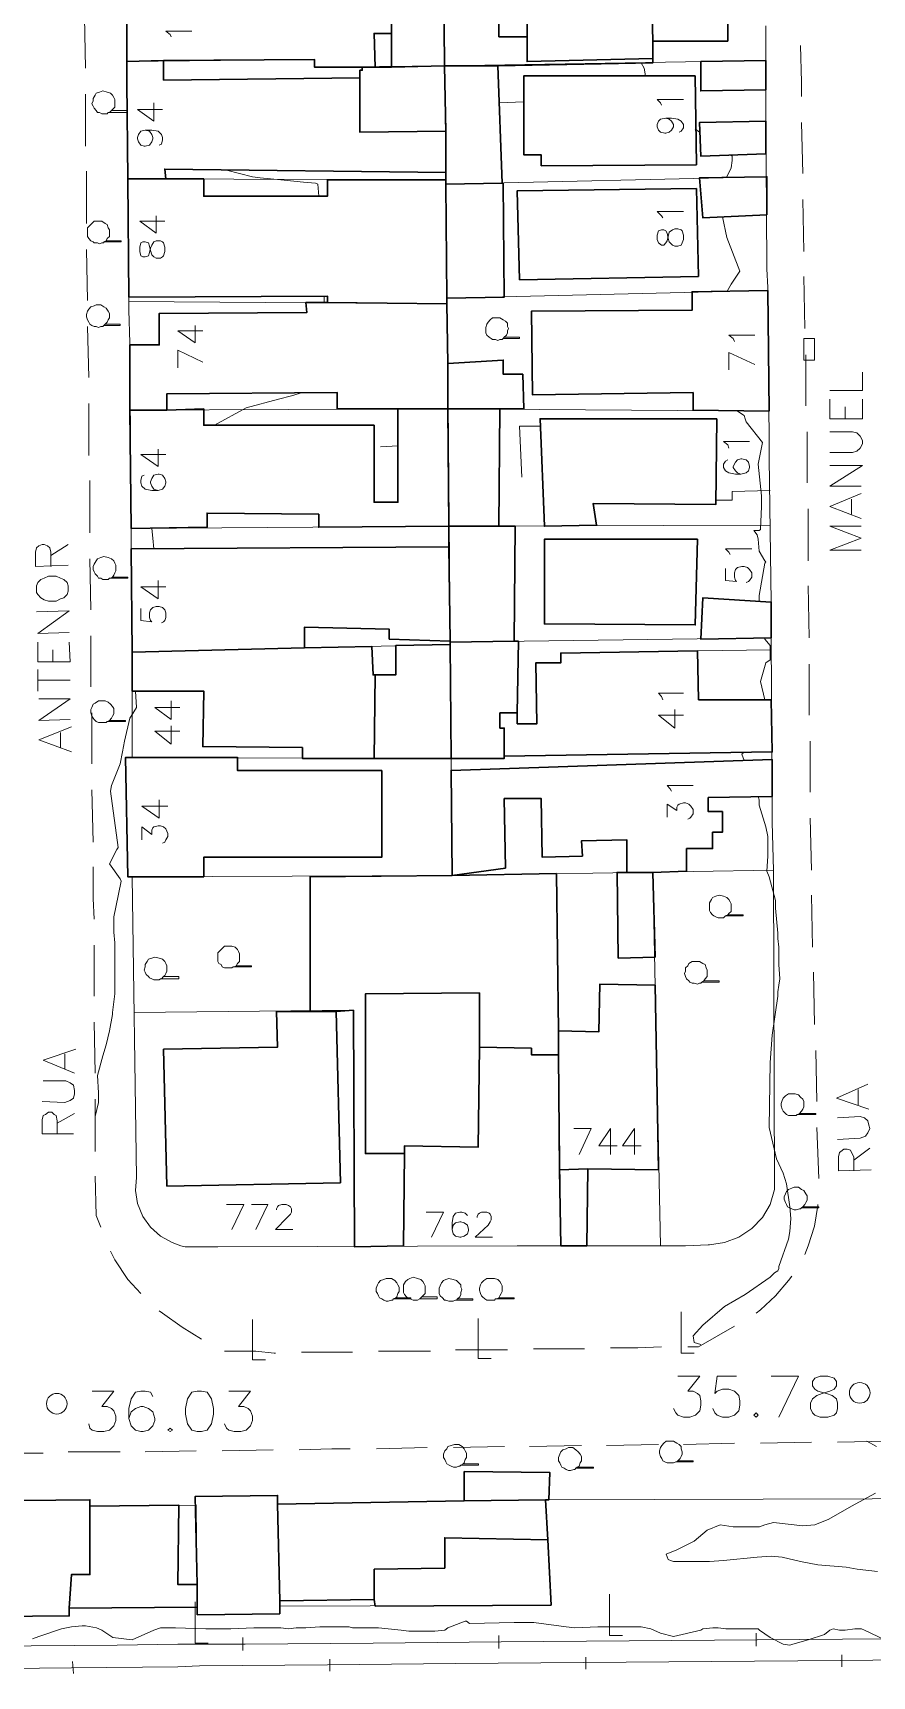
# Model space of a CAD drawing. Extents: x -2391 to 32076, y -11492 to 5852.
# Drawn here: x 4691.8 to 4757.3, y -1384.2 to -1256 of the extents above; entities that cross this region are included whole.
import ezdxf

# ---------------------------------------------------------------- set-up
doc = ezdxf.new("R2010")
doc.units = 0
doc.header["$LTSCALE"] = 7
for name, color, linetype in [('ALVE-CT', 3, 'CONTINUOUS'), ('PDF2_A101 - EDIFICACAO', 7, 'CONTINUOUS'), ('PDF2_A103 - PROJECAO_1', 7, 'CONTINUOUS'), ('PDF2_A124 - MURO', 7, 'CONTINUOUS'), ('PDF2_C301 - MEIO_FIO_2D', 7, 'CONTINUOUS'), ('PDF2_D402 - FERROVIA_2D', 7, 'CONTINUOUS'), ('PDF2_F602 - ARVORE_ISOLADA', 7, 'CONTINUOUS'), ('PDF2_I903 - POSTE', 7, 'CONTINUOUS'), ('PDF2_N1402 - CURVA_INTERMEDIARIA', 7, 'CONTINUOUS'), ('PDF2_N1403 - COTA_DE_APARELHO', 7, 'CONTINUOUS'), ('PDF_A101 - EDIFICACAO', 7, 'CONTINUOUS'), ('PDF_A103 - PROJECAO_1', 7, 'CONTINUOUS'), ('PDF_A123 - N DE PORTA', 7, 'CONTINUOUS'), ('PDF_A124 - MURO', 7, 'CONTINUOUS'), ('PDF_C301 - MEIO_FIO_2D', 7, 'CONTINUOUS'), ('PDF_C307 - TXT_NOME_LOGRADOURO', 7, 'CONTINUOUS'), ('PDF_C317 - BOCA_LOBO', 7, 'CONTINUOUS'), ('PDF_F602 - ARVORE_ISOLADA', 7, 'CONTINUOUS'), ('PDF_I903 - POSTE', 7, 'CONTINUOUS'), ('PDF_N1402 - CURVA_INTERMEDIARIA', 7, 'CONTINUOUS')]:
    doc.layers.add(name, color=color, linetype=linetype)

msp = doc.modelspace()

# ---------------------------------------------------------------- linework, layer by layer
at = {"layer": 'ALVE-CT'}
msp.add_circle((4550.796, -1271.53), 500, dxfattribs=at)
at = {"layer": 'PDF2_A101 - EDIFICACAO', "lineweight": 30}
for points in [[(4731.812, -1370.418), (4725.462, -1370.502), (4725.462, -1368.216), (4732.15, -1368.301), (4732.066, -1370.418)], [(4710.9, -1370.079), (4710.9, -1370.756), (4725.462, -1370.502), (4731.812, -1370.418), (4731.981, -1373.55), (4732.235, -1378.63), (4718.519, -1378.715), (4718.435, -1378.207), (4711.069, -1378.291), (4711.069, -1379.307), (4704.634, -1379.392), (4704.634, -1378.799), (4704.634, -1377.021), (4704.465, -1370.164)], [(4696.253, -1370.418), (4696.253, -1370.926), (4703.195, -1370.841), (4703.11, -1377.021), (4704.634, -1377.021), (4704.634, -1378.799), (4694.644, -1378.884), (4694.644, -1379.477), (4674.578, -1379.646), (4674.578, -1378.969), (4670.26, -1379.053), (4670.176, -1374.312), (4670.091, -1371.264), (4688.294, -1371.01), (4688.294, -1370.502)]]:
    msp.add_lwpolyline(points, close=True, dxfattribs=at)
at = {"layer": 'PDF2_A103 - PROJECAO_1', "lineweight": 30}
for points in [[(4710.9, -1370.756), (4711.069, -1378.291), (4711.069, -1379.307), (4704.634, -1379.392), (4704.634, -1378.799), (4704.634, -1377.021), (4704.465, -1370.164), (4710.9, -1370.079)], [(4696.253, -1370.926), (4696.253, -1376.259), (4694.813, -1376.259), (4694.644, -1378.884), (4694.644, -1379.477), (4674.578, -1379.646), (4674.578, -1378.969), (4674.663, -1371.688), (4688.294, -1371.603), (4688.294, -1371.01), (4688.294, -1370.502), (4696.253, -1370.418)], [(4731.981, -1373.55), (4732.235, -1378.63), (4718.519, -1378.715), (4718.435, -1378.207), (4718.435, -1375.836), (4723.938, -1375.751), (4723.938, -1373.381)]]:
    msp.add_lwpolyline(points, close=True, dxfattribs=at)
at = {"layer": 'PDF2_A124 - MURO', "lineweight": 9}
for points in [[(4892.167, -1369.232), (4867.276, -1369.402), (4757.296, -1370.333), (4731.812, -1370.418), (4710.9, -1370.756)], [(4696.253, -1370.926), (4704.55, -1370.841), (4704.634, -1378.799), (4694.644, -1378.884)], [(4731.812, -1370.418), (4731.981, -1373.55), (4732.235, -1378.63), (4711.069, -1378.715)]]:
    msp.add_lwpolyline(points, dxfattribs=at)
at = {"layer": 'PDF2_C301 - MEIO_FIO_2D', "lineweight": 9}
for points in [[(4718.604, -1366.438), (4722.583, -1366.354)], [(4724.615, -1366.354), (4728.595, -1366.269)], [(4730.542, -1366.269), (4734.606, -1366.184)], [(4736.553, -1366.184), (4740.617, -1366.1)], [(4742.564, -1366.1), (4746.544, -1366.015)], [(4748.575, -1366.015), (4752.555, -1365.93)], [(4754.587, -1365.93), (4758.566, -1365.846)], [(4688.548, -1366.777), (4692.189, -1366.777), (4692.612, -1366.777)], [(4694.559, -1366.692), (4698.623, -1366.692)], [(4700.57, -1366.692), (4704.55, -1366.608)], [(4706.582, -1366.608), (4710.561, -1366.523)], [(4712.593, -1366.523), (4715.133, -1366.438), (4716.572, -1366.438)]]:
    msp.add_lwpolyline(points, dxfattribs=at)
at = {"layer": 'PDF2_D402 - FERROVIA_2D', "lineweight": 9}
for points in [[(4758.312, -1381.255), (4748.321, -1381.339), (4738.331, -1381.424), (4728.341, -1381.509), (4718.35, -1381.593), (4708.36, -1381.678), (4703.11, -1381.678), (4698.369, -1381.763), (4688.294, -1381.847), (4678.304, -1381.932), (4668.313, -1382.101), (4658.323, -1382.186), (4647.994, -1382.271)], [(4708.19, -1382.186), (4708.19, -1381.17)], [(4728.171, -1382.017), (4728.171, -1381.001)], [(4748.237, -1381.847), (4748.237, -1380.831)], [(4647.994, -1383.964), (4654.851, -1383.879), (4664.842, -1383.795), (4674.832, -1383.71), (4684.823, -1383.625), (4694.813, -1383.541), (4703.11, -1383.456), (4704.804, -1383.371), (4714.794, -1383.287), (4724.785, -1383.202), (4734.775, -1383.117), (4744.766, -1383.033), (4754.841, -1382.948), (4764.831, -1382.863)], [(4694.898, -1383.033), (4694.983, -1383.964)], [(4714.964, -1382.863), (4714.964, -1383.795)], [(4734.944, -1382.694), (4734.944, -1383.625)], [(4754.925, -1382.525), (4754.925, -1383.456)]]:
    msp.add_lwpolyline(points, dxfattribs=at)
at = {"layer": 'PDF2_F602 - ARVORE_ISOLADA', "lineweight": 9}
for points in [[(4725.377, -1367.624), (4725.208, -1367.708), (4725.123, -1367.793), (4725.039, -1367.793), (4724.869, -1367.878), (4724.615, -1367.878), (4724.446, -1367.793), (4724.277, -1367.708), (4724.107, -1367.624), (4724.023, -1367.454), (4723.938, -1367.285), (4723.853, -1367.116), (4723.853, -1366.862), (4723.938, -1366.608), (4724.107, -1366.438), (4724.192, -1366.269), (4724.446, -1366.184), (4724.7, -1366.1), (4725.039, -1366.1), (4725.293, -1366.269), (4725.462, -1366.438), (4725.547, -1366.608), (4725.631, -1366.777), (4725.631, -1366.946), (4725.631, -1367.116), (4725.547, -1367.285), (4725.462, -1367.539), (4725.377, -1367.624), (4725.208, -1367.708), (4726.563, -1367.708), (4726.563, -1367.624)], [(4734.267, -1367.878), (4734.182, -1367.962), (4734.098, -1368.047), (4734.013, -1368.047), (4733.759, -1368.132), (4733.59, -1368.132), (4733.42, -1368.047), (4733.251, -1367.962), (4733.082, -1367.878), (4732.997, -1367.708), (4732.912, -1367.539), (4732.828, -1367.37), (4732.828, -1367.116), (4732.912, -1366.862), (4732.997, -1366.692), (4733.166, -1366.523), (4733.42, -1366.438), (4733.59, -1366.354), (4733.928, -1366.354), (4734.182, -1366.523), (4734.352, -1366.692), (4734.521, -1366.862), (4734.606, -1367.031), (4734.606, -1367.2), (4734.606, -1367.37), (4734.521, -1367.539), (4734.436, -1367.793), (4734.267, -1367.878), (4734.182, -1367.962), (4735.537, -1367.962), (4735.537, -1367.878)], [(4742.141, -1367.37), (4742.056, -1367.454), (4741.972, -1367.454), (4741.802, -1367.539), (4741.633, -1367.539), (4741.464, -1367.539), (4741.294, -1367.539), (4741.125, -1367.454), (4740.956, -1367.37), (4740.871, -1367.2), (4740.786, -1367.031), (4740.702, -1366.777), (4740.702, -1366.608), (4740.786, -1366.354), (4740.871, -1366.184), (4741.04, -1366.015), (4741.21, -1365.846), (4741.464, -1365.846), (4741.802, -1365.846), (4742.056, -1366.015), (4742.226, -1366.1), (4742.395, -1366.269), (4742.395, -1366.438), (4742.48, -1366.692), (4742.48, -1366.862), (4742.395, -1367.031), (4742.31, -1367.2), (4742.141, -1367.37), (4742.056, -1367.454), (4743.326, -1367.454), (4743.326, -1367.37)]]:
    msp.add_lwpolyline(points, close=True, dxfattribs=at)
at = {"layer": 'PDF2_I903 - POSTE', "lineweight": 9}
for points in [[(4737.823, -1381.001), (4736.807, -1381.001), (4736.807, -1377.783)], [(4705.481, -1381.593), (4704.465, -1381.593), (4704.465, -1378.376)]]:
    msp.add_lwpolyline(points, dxfattribs=at)
at = {"layer": 'PDF2_N1402 - CURVA_INTERMEDIARIA', "lineweight": 9}
for points in [[(4756.873, -1365.846), (4757.635, -1366.269)], [(4757.55, -1369.91), (4755.687, -1370.926), (4753.909, -1371.942), (4752.809, -1372.365), (4751.877, -1372.45), (4749.591, -1372.196), (4748.914, -1372.365), (4748.491, -1372.534), (4746.459, -1372.534), (4745.443, -1372.365), (4744.427, -1372.788), (4743.411, -1373.635), (4742.056, -1374.312), (4741.21, -1374.651), (4741.379, -1375.074), (4741.548, -1375.159), (4741.802, -1375.244), (4742.141, -1375.244), (4744.088, -1375.244), (4744.596, -1375.244), (4745.697, -1375.159), (4748.321, -1374.905), (4749.422, -1374.82), (4750.269, -1374.905), (4751.708, -1375.244), (4753.063, -1375.498), (4755.264, -1375.667), (4756.111, -1375.836), (4757.719, -1376.005)], [(4691.765, -1381.255), (4692.273, -1381.085), (4694.051, -1380.493), (4694.813, -1380.323), (4695.66, -1380.239), (4695.914, -1380.239), (4696.761, -1380.408), (4697.184, -1380.577), (4698.031, -1381.17), (4699.554, -1381.339), (4701.248, -1380.577), (4701.756, -1380.408), (4702.602, -1380.408), (4702.941, -1380.408), (4705.312, -1380.493), (4707.259, -1380.493), (4709.037, -1380.408), (4710.476, -1380.408), (4710.561, -1380.408), (4710.9, -1380.408), (4711.154, -1380.408), (4711.746, -1380.493), (4712.339, -1380.408), (4713.101, -1380.408), (4714.202, -1380.323), (4714.71, -1380.323), (4715.641, -1380.323), (4716.487, -1380.323), (4716.741, -1380.408), (4718.096, -1380.408), (4718.773, -1380.408), (4720.551, -1380.577), (4721.144, -1380.662), (4723.176, -1380.662), (4723.938, -1380.577), (4724.192, -1380.408), (4725.547, -1379.9), (4725.631, -1379.9), (4725.885, -1380.069), (4729.357, -1379.985), (4729.78, -1379.985), (4730.881, -1379.985), (4733.42, -1380.323), (4734.098, -1380.408), (4735.876, -1380.323), (4736.214, -1380.323), (4736.722, -1380.323), (4737.23, -1380.323), (4737.4, -1380.323), (4738.162, -1380.323), (4739.262, -1380.323), (4740.024, -1380.493), (4740.786, -1380.831), (4741.802, -1381.085), (4743.919, -1380.577), (4744.088, -1380.493), (4744.85, -1380.408), (4745.274, -1380.408), (4745.866, -1380.493), (4746.544, -1380.493), (4748.406, -1380.493), (4748.491, -1380.577), (4749.337, -1381.17), (4750.353, -1381.678), (4750.861, -1381.763), (4751.115, -1381.678), (4752.301, -1381.339), (4753.571, -1380.916), (4753.994, -1380.577), (4754.248, -1380.493), (4754.756, -1380.577), (4755.179, -1380.577), (4755.941, -1380.493), (4756.449, -1380.493), (4756.703, -1380.577), (4758.82, -1381.593)]]:
    msp.add_lwpolyline(points, dxfattribs=at)
at = {"layer": 'PDF2_N1403 - COTA_DE_APARELHO', "lineweight": 9}
for points in [[(4742.141, -1360.766), (4743.834, -1360.766), (4742.903, -1361.951), (4743.326, -1361.951), (4743.665, -1362.12), (4743.834, -1362.29), (4743.919, -1362.713), (4743.919, -1363.052), (4743.834, -1363.475), (4743.496, -1363.814), (4743.072, -1363.983), (4742.564, -1363.983), (4742.141, -1363.814), (4741.972, -1363.644), (4741.802, -1363.306)], [(4746.713, -1360.766), (4745.189, -1360.766), (4745.02, -1362.12), (4745.189, -1361.951), (4745.612, -1361.782), (4746.12, -1361.782), (4746.544, -1361.951), (4746.882, -1362.29), (4746.967, -1362.713), (4746.967, -1363.052), (4746.882, -1363.475), (4746.544, -1363.814), (4746.12, -1363.983), (4745.612, -1363.983), (4745.189, -1363.814), (4745.02, -1363.644), (4744.85, -1363.306)], [(4750.015, -1363.983), (4751.539, -1360.766), (4749.422, -1360.766)], [(4696.422, -1361.951), (4698.115, -1361.951), (4697.184, -1363.136), (4697.607, -1363.136), (4697.946, -1363.306), (4698.115, -1363.475), (4698.285, -1363.898), (4698.285, -1364.237), (4698.115, -1364.66), (4697.777, -1364.999), (4697.353, -1365.084), (4696.845, -1365.084), (4696.422, -1364.999), (4696.253, -1364.83), (4696.168, -1364.491)], [(4701.163, -1362.374), (4700.994, -1362.036), (4700.57, -1361.951), (4700.232, -1361.951), (4699.808, -1362.036), (4699.47, -1362.544), (4699.3, -1363.306), (4699.3, -1364.068), (4699.47, -1364.66), (4699.808, -1364.999), (4700.232, -1365.084), (4700.401, -1365.084), (4700.824, -1364.999), (4701.163, -1364.66), (4701.332, -1364.237), (4701.332, -1364.068), (4701.163, -1363.56), (4700.824, -1363.306), (4700.401, -1363.136), (4700.232, -1363.136), (4699.808, -1363.306), (4699.47, -1363.56), (4699.3, -1364.068)], [(4707.09, -1361.951), (4708.783, -1361.951), (4707.852, -1363.136), (4708.275, -1363.136), (4708.614, -1363.306), (4708.783, -1363.475), (4708.952, -1363.898), (4708.952, -1364.237), (4708.783, -1364.66), (4708.444, -1364.999), (4708.021, -1365.084), (4707.513, -1365.084), (4707.09, -1364.999), (4706.92, -1364.83), (4706.751, -1364.491)]]:
    msp.add_lwpolyline(points, dxfattribs=at)
for points in [[(4753.232, -1360.766), (4752.809, -1360.935), (4752.639, -1361.189), (4752.639, -1361.528), (4752.809, -1361.782), (4753.063, -1361.951), (4753.74, -1362.12), (4754.163, -1362.29), (4754.502, -1362.544), (4754.587, -1362.882), (4754.587, -1363.306), (4754.502, -1363.644), (4754.333, -1363.814), (4753.825, -1363.983), (4753.232, -1363.983), (4752.809, -1363.814), (4752.639, -1363.644), (4752.47, -1363.306), (4752.47, -1362.882), (4752.639, -1362.544), (4752.978, -1362.29), (4753.401, -1362.12), (4753.994, -1361.951), (4754.333, -1361.782), (4754.502, -1361.528), (4754.502, -1361.189), (4754.333, -1360.935), (4753.825, -1360.766)], [(4704.634, -1361.951), (4704.211, -1362.036), (4703.872, -1362.544), (4703.703, -1363.306), (4703.703, -1363.729), (4703.872, -1364.491), (4704.211, -1364.999), (4704.634, -1365.084), (4704.973, -1365.084), (4705.396, -1364.999), (4705.735, -1364.491), (4705.904, -1363.729), (4705.904, -1363.306), (4705.735, -1362.544), (4705.396, -1362.036), (4704.973, -1361.951)], [(4748.237, -1363.644), (4748.068, -1363.814), (4748.237, -1363.983), (4748.406, -1363.814)], [(4702.518, -1364.83), (4702.348, -1364.999), (4702.518, -1365.084), (4702.687, -1364.999)]]:
    msp.add_lwpolyline(points, close=True, dxfattribs=at)
for centre in [(4756.322, -1362.078), (4693.67, -1362.925)]:
    msp.add_circle(centre, 0.804, dxfattribs=at)
at = {"layer": 'PDF_A101 - EDIFICACAO', "lineweight": 30}
for points in [[(4723.848, -1249.518), (4723.933, -1258.577), (4719.784, -1258.661), (4719.784, -1256.037), (4718.43, -1256.037), (4718.515, -1258.661), (4717.499, -1258.661), (4713.773, -1258.661), (4713.773, -1258.069), (4702.005, -1258.153), (4699.127, -1258.238), (4699.127, -1254.513), (4700.82, -1254.428), (4700.735, -1249.772), (4704.122, -1249.772), (4704.291, -1251.042), (4718.515, -1250.957), (4718.515, -1249.602)], [(4746.03, -1249.433), (4746.03, -1256.629), (4740.188, -1256.629), (4740.188, -1257.984), (4740.188, -1258.323), (4728.082, -1258.577), (4723.933, -1258.577), (4723.848, -1249.518), (4728.166, -1249.518), (4728.166, -1256.291), (4730.367, -1256.291), (4730.367, -1250.449), (4740.019, -1250.28), (4740.019, -1249.518)], [(4702.005, -1258.153), (4702.005, -1259.677), (4717.329, -1259.508), (4717.329, -1258.915), (4717.499, -1258.915), (4717.499, -1258.661), (4718.515, -1258.661), (4719.784, -1258.661), (4723.933, -1258.577), (4724.018, -1263.656), (4724.018, -1266.874), (4702.09, -1266.62), (4702.174, -1267.382), (4699.296, -1267.382), (4699.211, -1267.382), (4699.127, -1259.847), (4699.127, -1258.238)], [(4728.42, -1267.72), (4724.018, -1267.805), (4724.018, -1267.466), (4724.018, -1266.874), (4724.018, -1263.656), (4723.933, -1258.577), (4728.082, -1258.577)], [(4748.993, -1260.439), (4743.914, -1260.524), (4743.914, -1258.238), (4748.993, -1258.153)], [(4743.49, -1259.339), (4743.575, -1266.281), (4731.468, -1266.366), (4731.468, -1265.519), (4730.113, -1265.519), (4730.113, -1259.339)], [(4748.993, -1265.434), (4743.914, -1265.604), (4743.829, -1262.979), (4748.993, -1262.894)], [(4702.174, -1267.382), (4705.138, -1267.382), (4705.138, -1268.736), (4714.789, -1268.736), (4714.789, -1267.466), (4724.018, -1267.466), (4724.018, -1267.805), (4724.102, -1276.695), (4724.102, -1277.118), (4714.789, -1277.033), (4714.789, -1276.525), (4699.296, -1276.61), (4699.211, -1267.466), (4699.211, -1267.382), (4699.296, -1267.382)], [(4749.078, -1270.176), (4744.083, -1270.43), (4743.829, -1267.297), (4749.078, -1267.212)], [(4724.102, -1276.695), (4724.018, -1267.805), (4728.42, -1267.72), (4728.505, -1267.72), (4728.59, -1276.61)], [(4743.744, -1275.001), (4729.775, -1275.255), (4729.605, -1268.313), (4743.575, -1268.144)], [(4749.163, -1276.102), (4749.247, -1285.5), (4743.321, -1285.415), (4743.321, -1284.06), (4730.791, -1284.23), (4730.706, -1277.711), (4743.236, -1277.626), (4743.236, -1276.187)], [(4714.789, -1277.033), (4724.102, -1277.118), (4724.187, -1281.774), (4724.187, -1285.33), (4720.292, -1285.33), (4715.551, -1285.33), (4715.551, -1284.06), (4702.259, -1284.145), (4702.259, -1285.415), (4699.381, -1285.415), (4699.381, -1280.335), (4701.666, -1280.335), (4701.666, -1277.88), (4713.181, -1277.795), (4713.096, -1277.033)], [(4728.251, -1285.33), (4724.187, -1285.33), (4724.187, -1281.774), (4728.505, -1281.52), (4728.505, -1282.621), (4730.029, -1282.621), (4730.113, -1285.33)], [(4724.272, -1294.474), (4714.112, -1294.559), (4714.112, -1293.543), (4705.392, -1293.458), (4705.392, -1294.559), (4699.465, -1294.643), (4699.381, -1285.415), (4702.259, -1285.415), (4705.138, -1285.33), (4705.138, -1286.6), (4718.43, -1286.6), (4718.43, -1292.611), (4720.292, -1292.611), (4720.292, -1285.33), (4724.187, -1285.33)], [(4728.251, -1285.33), (4728.166, -1294.474), (4724.272, -1294.474), (4724.187, -1285.33)], [(4745.184, -1286.092), (4745.099, -1292.781), (4735.532, -1292.696), (4735.786, -1294.389), (4731.722, -1294.474), (4731.383, -1286.092)], [(4729.351, -1303.448), (4724.356, -1303.533), (4724.356, -1303.448), (4724.272, -1296.083), (4724.272, -1294.474), (4728.166, -1294.474), (4729.436, -1294.474)], [(4743.66, -1295.49), (4743.49, -1302.178), (4731.722, -1302.094), (4731.722, -1295.49)], [(4724.356, -1303.448), (4719.615, -1303.279), (4719.615, -1302.517), (4713.011, -1302.348), (4713.011, -1303.956), (4699.55, -1304.295), (4699.465, -1296.252), (4724.272, -1296.083)], [(4749.417, -1303.194), (4743.914, -1303.279), (4744.083, -1300.062), (4749.417, -1300.4), (4749.417, -1302.856)], [(4729.605, -1309.036), (4729.605, -1309.883), (4731.129, -1309.883), (4731.045, -1305.142), (4732.992, -1305.142), (4732.992, -1304.38), (4743.66, -1304.21), (4743.744, -1308.02), (4749.417, -1308.02), (4749.501, -1312.084), (4728.59, -1312.423), (4728.59, -1312.592), (4724.441, -1312.592), (4724.356, -1303.702), (4724.356, -1303.533), (4729.351, -1303.448), (4729.69, -1303.448)], [(4724.356, -1303.702), (4724.441, -1312.592), (4718.43, -1312.592), (4712.842, -1312.592), (4712.842, -1311.745), (4705.053, -1311.661), (4705.138, -1307.343), (4699.55, -1307.343), (4699.55, -1304.295), (4713.011, -1303.956), (4718.261, -1303.872), (4718.345, -1306.073), (4718.515, -1306.073), (4720.123, -1306.073), (4720.123, -1303.787)], [(4719.022, -1313.523), (4719.022, -1320.296), (4705.138, -1320.296), (4705.138, -1321.82), (4699.211, -1321.82), (4699.042, -1312.507), (4707.762, -1312.507), (4707.762, -1313.523)], [(4740.188, -1321.482), (4738.157, -1321.482), (4738.157, -1318.942), (4734.601, -1319.027), (4734.685, -1320.212), (4731.553, -1320.296), (4731.468, -1315.725), (4728.59, -1315.725), (4728.674, -1321.143), (4724.526, -1321.736), (4724.441, -1313.523), (4749.501, -1312.677), (4749.501, -1315.555), (4744.506, -1315.64), (4744.506, -1316.741), (4745.607, -1316.741), (4745.607, -1318.349), (4744.845, -1318.349), (4744.845, -1319.619), (4742.813, -1319.619), (4742.813, -1321.397)], [(4738.157, -1321.482), (4740.188, -1321.482), (4740.358, -1328.086), (4737.479, -1328.17), (4737.395, -1321.482)], [(4732.653, -1321.566), (4732.823, -1333.843), (4732.823, -1335.705), (4730.706, -1335.705), (4730.706, -1335.197), (4726.642, -1335.113), (4726.558, -1342.902), (4720.8, -1342.817), (4720.8, -1343.41), (4720.716, -1350.606), (4716.906, -1350.691), (4716.821, -1332.234), (4715.467, -1332.319), (4713.435, -1332.319), (4713.435, -1321.82), (4724.526, -1321.736)], [(4740.358, -1330.287), (4740.612, -1344.68), (4735.109, -1344.595), (4735.024, -1350.606), (4732.992, -1350.606), (4732.907, -1344.68), (4732.823, -1335.705), (4732.823, -1333.843), (4735.955, -1333.927), (4736.04, -1330.202)], [(4713.435, -1332.319), (4715.467, -1332.319), (4715.805, -1345.696), (4702.259, -1345.95), (4702.005, -1335.282), (4710.895, -1335.113), (4710.81, -1332.319)]]:
    msp.add_lwpolyline(points, close=True, dxfattribs=at)
at = {"layer": 'PDF_A103 - PROJECAO_1', "lineweight": 30}
for points in [[(4723.933, -1258.577), (4719.784, -1258.661), (4719.784, -1256.037), (4719.784, -1252.65), (4718.515, -1252.735), (4718.515, -1250.957), (4718.515, -1249.602), (4723.848, -1249.518)], [(4740.188, -1256.629), (4740.188, -1257.984), (4730.367, -1258.238), (4730.367, -1256.291), (4730.367, -1250.449), (4740.019, -1250.28)], [(4724.018, -1263.656), (4717.329, -1263.741), (4717.329, -1259.508), (4717.329, -1258.915), (4717.499, -1258.915), (4717.499, -1258.661), (4718.515, -1258.661), (4719.784, -1258.661), (4723.933, -1258.577)], [(4729.605, -1309.036), (4728.251, -1309.036), (4728.251, -1310.221), (4728.59, -1310.221), (4728.59, -1312.423), (4728.59, -1312.592), (4724.441, -1312.592), (4724.356, -1303.702), (4724.356, -1303.533), (4729.351, -1303.448), (4729.69, -1303.448)], [(4724.441, -1312.592), (4718.43, -1312.592), (4718.515, -1306.073), (4720.123, -1306.073), (4720.123, -1303.787), (4724.356, -1303.702)], [(4735.109, -1344.595), (4732.907, -1344.68), (4732.823, -1335.705), (4732.823, -1333.843), (4735.955, -1333.927), (4736.04, -1330.202), (4740.358, -1330.287), (4740.612, -1344.68)], [(4726.642, -1335.113), (4726.558, -1342.902), (4720.8, -1342.817), (4720.8, -1343.41), (4717.753, -1343.41), (4717.753, -1330.964), (4726.642, -1330.879)]]:
    msp.add_lwpolyline(points, close=True, dxfattribs=at)
at = {"layer": 'PDF_A123 - N DE PORTA', "lineweight": 9}
for points in [[(4702.598, -1256.291), (4702.513, -1256.121), (4702.174, -1255.867), (4704.206, -1255.867)], [(4740.866, -1261.624), (4740.781, -1261.455), (4740.527, -1261.201), (4742.559, -1261.201)], [(4701.92, -1261.963), (4699.973, -1261.963), (4701.243, -1262.894), (4701.243, -1261.455)], [(4700.566, -1263.572), (4700.904, -1263.656), (4701.074, -1263.91), (4701.158, -1264.164), (4701.158, -1264.249), (4701.074, -1264.503), (4700.904, -1264.757), (4700.566, -1264.842), (4700.481, -1264.842), (4700.227, -1264.757), (4700.058, -1264.503), (4699.973, -1264.249), (4699.973, -1264.164), (4700.058, -1263.91), (4700.227, -1263.656), (4700.566, -1263.572), (4701.074, -1263.572), (4701.582, -1263.656), (4701.836, -1263.91), (4701.92, -1264.164), (4701.92, -1264.334), (4701.836, -1264.672), (4701.666, -1264.757)], [(4741.204, -1262.64), (4741.458, -1262.725), (4741.628, -1262.894), (4741.797, -1263.148), (4741.797, -1263.318), (4741.628, -1263.572), (4741.458, -1263.741), (4741.204, -1263.826), (4741.12, -1263.826), (4740.781, -1263.741), (4740.612, -1263.572), (4740.527, -1263.318), (4740.527, -1263.148), (4740.612, -1262.894), (4740.781, -1262.725), (4741.204, -1262.64), (4741.628, -1262.64), (4742.136, -1262.725), (4742.39, -1262.894), (4742.559, -1263.148), (4742.559, -1263.402), (4742.39, -1263.656), (4742.22, -1263.741)], [(4702.09, -1270.684), (4700.142, -1270.684), (4701.412, -1271.615), (4701.412, -1270.26)], [(4740.95, -1270.43), (4740.866, -1270.26), (4740.527, -1269.922), (4742.559, -1269.922)], [(4705.053, -1279.235), (4703.106, -1279.235), (4704.46, -1280.166), (4704.46, -1278.811)], [(4746.538, -1280.081), (4746.454, -1279.827), (4746.115, -1279.573), (4748.147, -1279.573)], [(4705.053, -1281.69), (4703.106, -1280.758), (4703.106, -1282.113)], [(4748.147, -1281.859), (4746.115, -1280.928), (4746.115, -1282.282)], [(4746.115, -1288.378), (4746.03, -1288.124), (4745.692, -1287.87), (4747.724, -1287.87)], [(4702.174, -1288.886), (4700.227, -1288.886), (4701.582, -1289.818), (4701.582, -1288.463)], [(4746.03, -1289.31), (4745.861, -1289.394), (4745.692, -1289.648), (4745.692, -1289.902), (4745.861, -1290.156), (4746.115, -1290.325), (4746.623, -1290.41), (4747.046, -1290.41), (4747.47, -1290.325), (4747.639, -1290.156), (4747.724, -1289.902), (4747.724, -1289.818), (4747.639, -1289.479), (4747.47, -1289.31), (4747.131, -1289.225), (4747.046, -1289.225), (4746.792, -1289.31), (4746.623, -1289.479), (4746.454, -1289.818), (4746.454, -1289.902), (4746.623, -1290.156), (4746.792, -1290.325), (4747.046, -1290.41)], [(4700.481, -1290.495), (4700.312, -1290.579), (4700.227, -1290.918), (4700.227, -1291.087), (4700.312, -1291.341), (4700.566, -1291.595), (4701.074, -1291.68), (4701.582, -1291.68), (4701.92, -1291.595), (4702.09, -1291.341), (4702.174, -1291.087), (4702.174, -1291.003), (4702.09, -1290.749), (4701.92, -1290.495), (4701.666, -1290.41), (4701.582, -1290.41), (4701.243, -1290.495), (4701.074, -1290.749), (4700.989, -1291.003), (4700.989, -1291.087), (4701.074, -1291.341), (4701.243, -1291.595), (4701.582, -1291.68)], [(4746.2, -1296.675), (4746.115, -1296.506), (4745.861, -1296.252), (4747.893, -1296.252)], [(4745.861, -1297.776), (4745.861, -1298.707), (4746.708, -1298.792), (4746.623, -1298.707), (4746.538, -1298.453), (4746.538, -1298.115), (4746.623, -1297.861), (4746.792, -1297.691), (4747.131, -1297.607), (4747.3, -1297.607), (4747.554, -1297.691), (4747.724, -1297.861), (4747.893, -1298.115), (4747.893, -1298.453), (4747.724, -1298.707), (4747.639, -1298.792), (4747.47, -1298.877)], [(4702.174, -1299.215), (4700.227, -1299.215), (4701.582, -1300.146), (4701.582, -1298.707)], [(4700.227, -1300.908), (4700.227, -1301.84), (4701.074, -1301.924), (4700.989, -1301.84), (4700.904, -1301.586), (4700.904, -1301.247), (4700.989, -1300.993), (4701.158, -1300.824), (4701.412, -1300.739), (4701.666, -1300.739), (4701.92, -1300.824), (4702.09, -1300.993), (4702.174, -1301.247), (4702.174, -1301.586), (4702.09, -1301.84), (4702.005, -1301.924), (4701.836, -1302.009)], [(4703.275, -1308.613), (4701.328, -1308.613), (4702.598, -1309.544), (4702.598, -1308.105)], [(4740.95, -1308.02), (4740.866, -1307.766), (4740.612, -1307.512), (4742.559, -1307.512)], [(4742.559, -1309.206), (4740.612, -1309.206), (4741.882, -1310.221), (4741.882, -1308.782)], [(4703.275, -1310.475), (4701.328, -1310.475), (4702.598, -1311.491), (4702.598, -1310.052)], [(4741.628, -1315.132), (4741.543, -1314.963), (4741.289, -1314.709), (4743.321, -1314.709)], [(4702.344, -1316.317), (4700.312, -1316.317), (4701.666, -1317.249), (4701.666, -1315.809)], [(4741.289, -1317.164), (4741.289, -1316.148), (4742.051, -1316.656), (4742.051, -1316.402), (4742.136, -1316.233), (4742.22, -1316.148), (4742.559, -1316.063), (4742.728, -1316.063), (4742.982, -1316.148), (4743.152, -1316.317), (4743.321, -1316.571), (4743.321, -1316.91), (4743.152, -1317.164), (4743.067, -1317.249), (4742.898, -1317.333)], [(4700.312, -1318.942), (4700.312, -1317.926), (4701.074, -1318.519), (4701.074, -1318.18), (4701.158, -1318.011), (4701.243, -1317.926), (4701.582, -1317.841), (4701.751, -1317.841), (4702.005, -1317.926), (4702.174, -1318.095), (4702.344, -1318.434), (4702.344, -1318.688), (4702.174, -1318.942), (4702.09, -1319.111), (4701.92, -1319.196)], [(4734.431, -1343.494), (4735.363, -1341.462), (4734.008, -1341.462)], [(4736.887, -1343.494), (4736.887, -1341.462), (4735.955, -1342.817), (4737.395, -1342.817)], [(4738.749, -1343.494), (4738.749, -1341.462), (4737.818, -1342.817), (4739.257, -1342.817)], [(4707.339, -1349.336), (4708.27, -1347.389), (4706.916, -1347.389)], [(4709.202, -1349.336), (4710.133, -1347.389), (4708.863, -1347.389)], [(4710.81, -1347.812), (4710.81, -1347.728), (4710.895, -1347.558), (4710.979, -1347.474), (4711.233, -1347.389), (4711.572, -1347.389), (4711.741, -1347.474), (4711.911, -1347.558), (4711.995, -1347.728), (4711.995, -1347.982), (4711.911, -1348.151), (4711.657, -1348.405), (4710.725, -1349.336), (4712.08, -1349.336)], [(4722.917, -1349.929), (4723.848, -1347.982), (4722.494, -1347.982)], [(4725.711, -1348.236), (4725.542, -1348.066), (4725.288, -1347.982), (4725.118, -1347.982), (4724.78, -1348.066), (4724.61, -1348.32), (4724.526, -1348.828), (4724.526, -1349.336), (4724.61, -1349.675), (4724.78, -1349.844), (4725.118, -1349.929), (4725.203, -1349.929), (4725.457, -1349.844), (4725.711, -1349.675), (4725.796, -1349.421), (4725.796, -1349.336), (4725.711, -1348.997), (4725.457, -1348.828), (4725.203, -1348.743), (4725.118, -1348.743), (4724.78, -1348.828), (4724.61, -1348.997), (4724.526, -1349.336)], [(4726.473, -1348.405), (4726.473, -1348.32), (4726.558, -1348.151), (4726.642, -1348.066), (4726.812, -1347.982), (4727.235, -1347.982), (4727.404, -1348.066), (4727.489, -1348.151), (4727.574, -1348.32), (4727.574, -1348.574), (4727.489, -1348.743), (4727.32, -1348.997), (4726.304, -1349.929), (4727.658, -1349.929)]]:
    msp.add_lwpolyline(points, dxfattribs=at)
for points in [[(4740.527, -1272.123), (4740.612, -1272.377), (4740.866, -1272.546), (4741.035, -1272.546), (4741.204, -1272.377), (4741.289, -1272.207), (4741.374, -1271.869), (4741.458, -1271.53), (4741.712, -1271.361), (4741.882, -1271.276), (4742.136, -1271.276), (4742.39, -1271.361), (4742.474, -1271.445), (4742.559, -1271.784), (4742.559, -1272.123), (4742.474, -1272.377), (4742.39, -1272.546), (4742.136, -1272.631), (4741.882, -1272.631), (4741.712, -1272.546), (4741.458, -1272.292), (4741.374, -1272.038), (4741.289, -1271.615), (4741.204, -1271.445), (4741.035, -1271.361), (4740.866, -1271.361), (4740.612, -1271.445), (4740.527, -1271.784)], [(4700.142, -1273.054), (4700.227, -1273.393), (4700.396, -1273.477), (4700.566, -1273.477), (4700.82, -1273.393), (4700.904, -1273.139), (4700.989, -1272.8), (4701.074, -1272.546), (4701.243, -1272.292), (4701.412, -1272.207), (4701.751, -1272.207), (4701.92, -1272.292), (4702.005, -1272.377), (4702.09, -1272.715), (4702.09, -1273.054), (4702.005, -1273.393), (4701.92, -1273.477), (4701.751, -1273.562), (4701.412, -1273.562), (4701.243, -1273.477), (4701.074, -1273.308), (4700.989, -1272.969), (4700.904, -1272.631), (4700.82, -1272.377), (4700.566, -1272.292), (4700.396, -1272.292), (4700.227, -1272.377), (4700.142, -1272.715)]]:
    msp.add_lwpolyline(points, close=True, dxfattribs=at)
at = {"layer": 'PDF_A124 - MURO', "lineweight": 9}
for points in [[(4723.51, -1204.222), (4723.764, -1231.146), (4723.848, -1249.433), (4724.187, -1281.774), (4724.356, -1303.448), (4724.526, -1321.736)], [(4724.441, -1312.592), (4699.55, -1312.507), (4699.55, -1311.322), (4699.55, -1308.782), (4699.55, -1304.295), (4699.465, -1296.167), (4699.465, -1295.321), (4699.381, -1280.166), (4699.296, -1277.626), (4699.296, -1276.949), (4699.211, -1269.244), (4699.211, -1267.89), (4699.127, -1259.847), (4699.127, -1258.492), (4699.127, -1254.428)], [(4748.993, -1255.444), (4748.993, -1256.46), (4748.993, -1260.778), (4748.993, -1261.963), (4749.078, -1274.155), (4749.078, -1274.409), (4749.163, -1275.848), (4749.247, -1287.87), (4749.247, -1289.225), (4749.417, -1300.4), (4749.417, -1302.856), (4749.417, -1303.194), (4724.356, -1303.533)], [(4699.127, -1258.238), (4713.773, -1258.069), (4713.773, -1258.661), (4723.933, -1258.577), (4748.993, -1258.153)], [(4728.166, -1261.455), (4730.113, -1261.37)], [(4699.211, -1267.382), (4724.018, -1267.466)], [(4749.078, -1267.212), (4724.018, -1267.805)], [(4749.163, -1276.102), (4724.102, -1276.695)], [(4724.102, -1277.118), (4699.296, -1276.949)], [(4749.247, -1285.5), (4724.187, -1285.33), (4699.381, -1285.415)], [(4729.944, -1290.664), (4729.775, -1286.685), (4731.383, -1286.685)], [(4718.938, -1288.294), (4720.292, -1288.209)], [(4749.332, -1291.68), (4746.369, -1291.765), (4746.369, -1292.442), (4745.099, -1292.442)], [(4749.332, -1294.389), (4724.272, -1294.474), (4699.465, -1294.643)], [(4749.586, -1321.312), (4749.671, -1346.204), (4749.332, -1347.389), (4748.739, -1348.405), (4747.893, -1349.251), (4746.877, -1349.929), (4745.776, -1350.352), (4744.591, -1350.521), (4744.506, -1350.521), (4742.728, -1350.606), (4738.749, -1350.606), (4736.125, -1350.606), (4732.315, -1350.606), (4729.605, -1350.606), (4706.238, -1350.691), (4703.698, -1350.691), (4703.36, -1350.606), (4702.682, -1350.352), (4701.751, -1349.844), (4700.989, -1349.167), (4700.396, -1348.32), (4699.973, -1347.304), (4699.804, -1346.288), (4699.888, -1345.272), (4699.55, -1321.82), (4724.526, -1321.736), (4749.586, -1321.312), (4749.501, -1317.587), (4749.501, -1315.725), (4749.417, -1303.194)], [(4724.356, -1303.702), (4699.55, -1304.295)], [(4743.66, -1304.21), (4749.417, -1304.126)], [(4749.501, -1312.677), (4724.441, -1313.523)], [(4740.188, -1321.482), (4740.781, -1350.606)], [(4732.653, -1321.566), (4732.992, -1350.606)], [(4716.906, -1350.691), (4716.821, -1332.234), (4699.719, -1332.403)]]:
    msp.add_lwpolyline(points, dxfattribs=at)
at = {"layer": 'PDF_C301 - MEIO_FIO_2D', "lineweight": 9}
for points in [[(4695.909, -1258.746), (4695.825, -1254.767)], [(4751.703, -1256.968), (4751.787, -1259.847), (4751.787, -1260.947)], [(4695.909, -1264.842), (4695.909, -1260.778)], [(4751.787, -1262.979), (4751.872, -1266.958)], [(4695.994, -1270.853), (4695.994, -1266.789)], [(4751.872, -1268.99), (4751.957, -1273.054)], [(4696.079, -1276.864), (4695.994, -1272.885)], [(4751.957, -1275.001), (4752.041, -1279.065)], [(4696.163, -1282.875), (4696.079, -1278.896)], [(4752.126, -1281.097), (4752.126, -1285.076)], [(4696.163, -1288.971), (4696.163, -1284.907)], [(4752.211, -1287.108), (4752.211, -1291.087)], [(4696.248, -1294.982), (4696.248, -1290.918)], [(4752.295, -1293.119), (4752.295, -1294.305), (4752.295, -1297.183)], [(4696.333, -1300.993), (4696.248, -1297.014)], [(4752.295, -1299.131), (4752.38, -1303.194)], [(4696.333, -1307.004), (4696.333, -1303.025)], [(4752.38, -1305.226), (4752.38, -1309.206)], [(4696.417, -1313.015), (4696.417, -1309.036)], [(4752.465, -1311.237), (4752.465, -1315.217)], [(4696.502, -1319.111), (4696.417, -1315.047)], [(4752.465, -1317.249), (4752.549, -1321.312)], [(4696.587, -1325.122), (4696.502, -1323.514), (4696.502, -1321.058)], [(4752.549, -1323.26), (4752.634, -1327.324)], [(4696.587, -1331.133), (4696.587, -1327.154)], [(4752.719, -1329.271), (4752.803, -1333.335)], [(4696.671, -1337.145), (4696.587, -1333.165)], [(4752.888, -1335.367), (4752.973, -1339.346)], [(4696.671, -1343.24), (4696.671, -1339.176)], [(4752.973, -1341.378), (4753.142, -1345.357)], [(4697.095, -1349.167), (4696.756, -1348.236), (4696.671, -1345.188)], [(4753.057, -1347.389), (4753.057, -1347.474), (4752.803, -1349.082), (4752.295, -1350.606), (4752.041, -1351.283)], [(4700.227, -1354.331), (4699.211, -1353.231), (4698.195, -1351.707), (4697.857, -1351.029)], [(4751.025, -1352.977), (4750.771, -1353.315), (4749.755, -1354.501), (4748.57, -1355.601), (4748.231, -1355.855)], [(4704.968, -1357.887), (4703.444, -1356.956), (4701.92, -1355.855), (4701.666, -1355.686)], [(4746.538, -1356.871), (4743.744, -1358.48), (4742.898, -1358.48)], [(4734.855, -1358.649), (4730.875, -1358.649)], [(4740.866, -1358.48), (4739.003, -1358.564), (4738.918, -1358.564), (4736.887, -1358.564)], [(4710.725, -1358.988), (4710.641, -1358.988), (4709.202, -1358.818), (4706.746, -1358.818)], [(4716.737, -1358.903), (4714.959, -1358.903), (4712.757, -1358.903)], [(4722.832, -1358.818), (4718.769, -1358.818)], [(4728.843, -1358.734), (4724.78, -1358.734)]]:
    msp.add_lwpolyline(points, dxfattribs=at)
at = {"layer": 'PDF_C307 - TXT_NOME_LOGRADOURO', "lineweight": 9}
for points in [[(4753.989, -1283.891), (4756.529, -1283.891), (4756.529, -1282.452)], [(4756.529, -1284.568), (4756.529, -1286.092), (4753.989, -1286.092), (4753.989, -1284.568)], [(4755.174, -1286.092), (4755.174, -1285.161)], [(4753.989, -1288.717), (4755.767, -1288.717), (4756.105, -1288.632), (4756.359, -1288.378), (4756.529, -1288.04), (4756.529, -1287.786), (4756.359, -1287.447), (4756.105, -1287.193), (4755.767, -1287.108), (4753.989, -1287.108)], [(4756.444, -1291.341), (4753.989, -1291.341), (4756.529, -1289.733), (4753.989, -1289.733)], [(4756.444, -1293.881), (4753.989, -1292.95), (4756.444, -1291.934)], [(4755.682, -1293.543), (4755.682, -1292.357)], [(4756.444, -1296.337), (4753.989, -1296.337), (4756.444, -1295.405), (4753.989, -1294.474), (4756.444, -1294.474)], [(4694.555, -1297.522), (4692.015, -1297.607), (4692.015, -1296.506), (4692.099, -1296.167), (4692.269, -1295.998), (4692.523, -1295.913), (4692.692, -1295.913), (4692.946, -1295.998), (4693.115, -1296.167), (4693.2, -1296.506), (4693.2, -1297.607)], [(4693.2, -1296.76), (4694.555, -1295.913)], [(4694.639, -1302.771), (4692.184, -1302.856), (4694.639, -1301.078), (4692.099, -1301.162)], [(4694.639, -1303.533), (4694.724, -1305.057), (4692.184, -1305.057), (4692.184, -1303.533)], [(4693.369, -1305.057), (4693.369, -1304.126)], [(4692.184, -1307.343), (4692.184, -1305.65)], [(4692.184, -1306.496), (4694.724, -1306.496)], [(4694.724, -1309.544), (4692.269, -1309.629), (4694.724, -1307.936), (4692.269, -1307.936)], [(4694.809, -1312.084), (4692.269, -1311.153), (4694.809, -1310.137)], [(4693.962, -1311.745), (4693.962, -1310.56)], [(4695.063, -1337.145), (4692.607, -1336.129), (4695.147, -1335.282)], [(4694.301, -1336.806), (4694.301, -1335.621)], [(4692.523, -1339.346), (4694.301, -1339.43), (4694.724, -1339.261), (4694.978, -1339.092), (4695.063, -1338.753), (4695.063, -1338.499), (4694.978, -1338.076), (4694.724, -1337.907), (4694.385, -1337.737), (4692.607, -1337.737)], [(4757.037, -1339.938), (4754.497, -1339.092), (4756.952, -1337.991)], [(4756.19, -1339.6), (4756.19, -1338.415)], [(4694.978, -1341.886), (4692.523, -1341.886), (4692.523, -1340.785), (4692.607, -1340.446), (4692.777, -1340.362), (4693.031, -1340.192), (4693.285, -1340.192), (4693.454, -1340.362), (4693.623, -1340.446), (4693.708, -1340.87), (4693.708, -1341.886)], [(4693.708, -1341.039), (4695.063, -1340.277)], [(4754.581, -1342.309), (4756.359, -1342.224), (4756.783, -1342.055), (4756.952, -1341.801), (4757.121, -1341.462), (4757.037, -1341.208), (4756.952, -1340.87), (4756.698, -1340.616), (4756.359, -1340.531), (4754.581, -1340.616)], [(4757.206, -1344.68), (4754.666, -1344.764), (4754.666, -1343.664), (4754.751, -1343.325), (4754.835, -1343.24), (4755.089, -1343.071), (4755.343, -1343.071), (4755.597, -1343.156), (4755.682, -1343.325), (4755.851, -1343.664), (4755.851, -1344.764)], [(4755.851, -1343.918), (4757.121, -1342.986)]]:
    msp.add_lwpolyline(points, dxfattribs=at)
msp.add_lwpolyline([(4692.099, -1299.639), (4692.184, -1299.808), (4692.438, -1300.062), (4692.692, -1300.231), (4693.031, -1300.316), (4693.623, -1300.316), (4693.962, -1300.146), (4694.216, -1300.062), (4694.47, -1299.808), (4694.555, -1299.554), (4694.555, -1299.131), (4694.47, -1298.877), (4694.216, -1298.623), (4693.962, -1298.538), (4693.623, -1298.369), (4693.031, -1298.369), (4692.692, -1298.538), (4692.438, -1298.623), (4692.184, -1298.877), (4692.099, -1299.131)], close=True, dxfattribs=at)
at = {"layer": 'PDF_C317 - BOCA_LOBO', "lineweight": 9}
msp.add_lwpolyline([(4751.957, -1279.827), (4751.957, -1281.52), (4752.803, -1281.52), (4752.803, -1279.827)], close=True, dxfattribs=at)
at = {"layer": 'PDF_F602 - ARVORE_ISOLADA', "lineweight": 9}
for points in [[(4697.941, -1262.048), (4697.772, -1262.217), (4697.687, -1262.217), (4697.603, -1262.302), (4697.433, -1262.302), (4697.179, -1262.302), (4697.01, -1262.217), (4696.841, -1262.217), (4696.756, -1262.048), (4696.587, -1261.878), (4696.502, -1261.709), (4696.417, -1261.54), (4696.502, -1261.286), (4696.502, -1261.116), (4696.671, -1260.863), (4696.756, -1260.693), (4697.01, -1260.609), (4697.264, -1260.524), (4697.603, -1260.609), (4697.857, -1260.693), (4698.026, -1260.863), (4698.111, -1261.032), (4698.195, -1261.201), (4698.195, -1261.37), (4698.195, -1261.624), (4698.195, -1261.794), (4698.026, -1261.963), (4697.941, -1262.048), (4697.772, -1262.217), (4699.127, -1262.217), (4699.127, -1262.048)], [(4697.518, -1272.207), (4697.349, -1272.292), (4697.349, -1272.377), (4697.179, -1272.377), (4697.01, -1272.461), (4696.841, -1272.377), (4696.587, -1272.377), (4696.502, -1272.292), (4696.333, -1272.207), (4696.163, -1272.038), (4696.079, -1271.869), (4696.079, -1271.615), (4696.079, -1271.445), (4696.079, -1271.191), (4696.248, -1271.022), (4696.417, -1270.853), (4696.587, -1270.684), (4696.841, -1270.684), (4697.179, -1270.684), (4697.433, -1270.853), (4697.603, -1270.937), (4697.687, -1271.191), (4697.772, -1271.361), (4697.772, -1271.53), (4697.772, -1271.699), (4697.772, -1271.869), (4697.603, -1272.038), (4697.518, -1272.207), (4697.349, -1272.292), (4698.703, -1272.292), (4698.703, -1272.207)], [(4697.433, -1278.727), (4697.349, -1278.811), (4697.264, -1278.896), (4697.095, -1278.896), (4696.925, -1278.981), (4696.756, -1278.896), (4696.587, -1278.896), (4696.417, -1278.811), (4696.248, -1278.727), (4696.163, -1278.557), (4696.079, -1278.388), (4695.994, -1278.134), (4695.994, -1277.965), (4696.079, -1277.711), (4696.163, -1277.541), (4696.333, -1277.372), (4696.587, -1277.287), (4696.756, -1277.203), (4697.095, -1277.203), (4697.349, -1277.372), (4697.518, -1277.457), (4697.687, -1277.711), (4697.772, -1277.88), (4697.772, -1278.049), (4697.772, -1278.219), (4697.687, -1278.388), (4697.603, -1278.557), (4697.433, -1278.727), (4697.349, -1278.811), (4698.619, -1278.811), (4698.619, -1278.727)], [(4728.59, -1279.743), (4728.505, -1279.827), (4728.42, -1279.912), (4728.251, -1279.912), (4728.082, -1279.997), (4727.912, -1279.912), (4727.658, -1279.912), (4727.574, -1279.827), (4727.404, -1279.743), (4727.235, -1279.573), (4727.15, -1279.404), (4727.15, -1279.15), (4727.15, -1278.981), (4727.235, -1278.727), (4727.32, -1278.557), (4727.489, -1278.388), (4727.658, -1278.219), (4727.912, -1278.219), (4728.251, -1278.219), (4728.505, -1278.388), (4728.674, -1278.473), (4728.843, -1278.642), (4728.843, -1278.896), (4728.928, -1279.065), (4728.843, -1279.235), (4728.843, -1279.404), (4728.759, -1279.573), (4728.59, -1279.743), (4728.505, -1279.827), (4729.775, -1279.827), (4729.775, -1279.743)], [(4698.026, -1298.453), (4697.857, -1298.538), (4697.772, -1298.538), (4697.687, -1298.623), (4697.518, -1298.623), (4697.264, -1298.623), (4697.095, -1298.538), (4696.925, -1298.538), (4696.841, -1298.369), (4696.671, -1298.199), (4696.587, -1298.03), (4696.502, -1297.861), (4696.502, -1297.607), (4696.587, -1297.437), (4696.756, -1297.183), (4696.841, -1297.014), (4697.095, -1296.929), (4697.349, -1296.845), (4697.687, -1296.929), (4697.941, -1297.014), (4698.111, -1297.183), (4698.195, -1297.353), (4698.28, -1297.522), (4698.28, -1297.691), (4698.28, -1297.945), (4698.195, -1298.115), (4698.111, -1298.284), (4698.026, -1298.453), (4697.857, -1298.538), (4699.211, -1298.538), (4699.211, -1298.453)], [(4697.772, -1309.629), (4697.687, -1309.713), (4697.603, -1309.713), (4697.518, -1309.798), (4697.264, -1309.798), (4697.095, -1309.798), (4696.925, -1309.798), (4696.756, -1309.713), (4696.587, -1309.544), (4696.502, -1309.46), (4696.417, -1309.29), (4696.333, -1309.036), (4696.333, -1308.782), (4696.417, -1308.613), (4696.502, -1308.359), (4696.671, -1308.274), (4696.925, -1308.105), (4697.095, -1308.105), (4697.433, -1308.105), (4697.687, -1308.19), (4697.857, -1308.359), (4698.026, -1308.528), (4698.111, -1308.698), (4698.111, -1308.952), (4698.111, -1309.121), (4698.026, -1309.29), (4697.941, -1309.46), (4697.772, -1309.629), (4697.687, -1309.713), (4699.042, -1309.713), (4699.042, -1309.629)], [(4746.03, -1324.784), (4745.861, -1324.868), (4745.776, -1324.953), (4745.692, -1325.038), (4745.522, -1325.038), (4745.268, -1325.038), (4745.099, -1324.953), (4744.93, -1324.868), (4744.845, -1324.784), (4744.676, -1324.614), (4744.591, -1324.445), (4744.591, -1324.276), (4744.591, -1324.022), (4744.591, -1323.852), (4744.76, -1323.598), (4744.845, -1323.429), (4745.099, -1323.344), (4745.353, -1323.26), (4745.692, -1323.344), (4745.946, -1323.429), (4746.115, -1323.598), (4746.2, -1323.768), (4746.284, -1323.937), (4746.284, -1324.106), (4746.284, -1324.276), (4746.284, -1324.53), (4746.115, -1324.699), (4746.03, -1324.784), (4745.861, -1324.868), (4747.216, -1324.868), (4747.216, -1324.784)], [(4707.678, -1328.763), (4707.508, -1328.848), (4707.424, -1328.848), (4707.339, -1328.932), (4707.17, -1328.932), (4707, -1328.932), (4706.746, -1328.932), (4706.577, -1328.848), (4706.492, -1328.678), (4706.323, -1328.594), (4706.238, -1328.424), (4706.238, -1328.17), (4706.238, -1328.001), (4706.238, -1327.747), (4706.408, -1327.578), (4706.577, -1327.408), (4706.746, -1327.239), (4707, -1327.239), (4707.339, -1327.239), (4707.593, -1327.324), (4707.762, -1327.493), (4707.847, -1327.662), (4707.932, -1327.832), (4707.932, -1328.086), (4707.932, -1328.255), (4707.932, -1328.424), (4707.762, -1328.594), (4707.678, -1328.763), (4707.508, -1328.848), (4708.863, -1328.848), (4708.863, -1328.763)], [(4702.005, -1329.609), (4701.836, -1329.779), (4701.751, -1329.779), (4701.666, -1329.863), (4701.497, -1329.863), (4701.243, -1329.863), (4701.074, -1329.779), (4700.904, -1329.694), (4700.82, -1329.609), (4700.65, -1329.44), (4700.566, -1329.271), (4700.481, -1329.101), (4700.566, -1328.848), (4700.566, -1328.678), (4700.735, -1328.424), (4700.82, -1328.255), (4701.074, -1328.17), (4701.328, -1328.086), (4701.666, -1328.17), (4701.92, -1328.255), (4702.09, -1328.424), (4702.174, -1328.594), (4702.259, -1328.763), (4702.259, -1328.932), (4702.259, -1329.186), (4702.174, -1329.355), (4702.09, -1329.525), (4702.005, -1329.609), (4701.836, -1329.779), (4703.19, -1329.779), (4703.19, -1329.609)], [(4744.168, -1329.948), (4743.998, -1330.033), (4743.914, -1330.117), (4743.829, -1330.117), (4743.66, -1330.202), (4743.406, -1330.117), (4743.236, -1330.117), (4743.067, -1330.033), (4742.982, -1329.948), (4742.813, -1329.779), (4742.728, -1329.609), (4742.644, -1329.355), (4742.728, -1329.186), (4742.728, -1328.932), (4742.898, -1328.763), (4742.982, -1328.594), (4743.236, -1328.424), (4743.49, -1328.424), (4743.829, -1328.424), (4744.083, -1328.594), (4744.252, -1328.678), (4744.337, -1328.932), (4744.422, -1329.101), (4744.422, -1329.271), (4744.422, -1329.44), (4744.422, -1329.609), (4744.252, -1329.779), (4744.168, -1329.948), (4743.998, -1330.033), (4745.353, -1330.033), (4745.353, -1329.948)], [(4751.618, -1340.277), (4751.533, -1340.362), (4751.449, -1340.362), (4751.364, -1340.446), (4751.11, -1340.446), (4750.941, -1340.446), (4750.771, -1340.446), (4750.602, -1340.362), (4750.433, -1340.192), (4750.348, -1340.108), (4750.263, -1339.938), (4750.179, -1339.684), (4750.179, -1339.515), (4750.263, -1339.261), (4750.348, -1339.092), (4750.517, -1338.922), (4750.771, -1338.753), (4750.941, -1338.753), (4751.279, -1338.753), (4751.533, -1338.838), (4751.703, -1339.007), (4751.872, -1339.176), (4751.957, -1339.346), (4751.957, -1339.6), (4751.957, -1339.769), (4751.872, -1339.938), (4751.787, -1340.108), (4751.618, -1340.277), (4751.533, -1340.362), (4752.888, -1340.362), (4752.888, -1340.277)], [(4751.872, -1347.558), (4751.787, -1347.643), (4751.703, -1347.728), (4751.618, -1347.728), (4751.364, -1347.812), (4751.195, -1347.812), (4751.025, -1347.728), (4750.856, -1347.643), (4750.687, -1347.558), (4750.602, -1347.389), (4750.517, -1347.22), (4750.433, -1346.966), (4750.433, -1346.796), (4750.517, -1346.542), (4750.602, -1346.373), (4750.771, -1346.204), (4751.025, -1346.119), (4751.195, -1346.034), (4751.533, -1346.034), (4751.787, -1346.204), (4751.957, -1346.288), (4752.126, -1346.542), (4752.211, -1346.712), (4752.211, -1346.881), (4752.211, -1347.05), (4752.126, -1347.22), (4752.041, -1347.389), (4751.872, -1347.558), (4751.787, -1347.643), (4753.142, -1347.643), (4753.142, -1347.558)], [(4720.123, -1354.67), (4719.954, -1354.755), (4719.869, -1354.839), (4719.784, -1354.839), (4719.53, -1354.924), (4719.361, -1354.924), (4719.192, -1354.839), (4719.022, -1354.755), (4718.853, -1354.67), (4718.769, -1354.501), (4718.684, -1354.331), (4718.599, -1354.162), (4718.599, -1353.908), (4718.684, -1353.654), (4718.769, -1353.485), (4718.938, -1353.315), (4719.192, -1353.231), (4719.361, -1353.146), (4719.784, -1353.146), (4720.038, -1353.315), (4720.208, -1353.485), (4720.292, -1353.654), (4720.377, -1353.823), (4720.377, -1353.993), (4720.377, -1354.162), (4720.292, -1354.331), (4720.208, -1354.585), (4720.123, -1354.67), (4719.954, -1354.755), (4721.308, -1354.755), (4721.308, -1354.67)], [(4722.155, -1354.585), (4721.986, -1354.755), (4721.816, -1354.839), (4721.647, -1354.839), (4721.478, -1354.839), (4721.224, -1354.755), (4721.139, -1354.755), (4720.97, -1354.585), (4720.8, -1354.416), (4720.716, -1354.247), (4720.716, -1354.077), (4720.716, -1353.823), (4720.716, -1353.654), (4720.885, -1353.4), (4721.054, -1353.231), (4721.224, -1353.146), (4721.478, -1353.061), (4721.816, -1353.146), (4722.07, -1353.231), (4722.24, -1353.4), (4722.324, -1353.569), (4722.409, -1353.739), (4722.409, -1353.908), (4722.409, -1354.162), (4722.409, -1354.331), (4722.24, -1354.501), (4722.155, -1354.585), (4721.986, -1354.755), (4723.34, -1354.755), (4723.34, -1354.585)], [(4724.949, -1354.755), (4724.864, -1354.839), (4724.78, -1354.839), (4724.61, -1354.924), (4724.441, -1354.924), (4724.272, -1354.924), (4724.018, -1354.839), (4723.933, -1354.839), (4723.764, -1354.67), (4723.594, -1354.501), (4723.51, -1354.331), (4723.51, -1354.162), (4723.51, -1353.908), (4723.594, -1353.739), (4723.679, -1353.485), (4723.848, -1353.315), (4724.018, -1353.231), (4724.272, -1353.146), (4724.61, -1353.231), (4724.864, -1353.315), (4725.034, -1353.485), (4725.203, -1353.654), (4725.203, -1353.823), (4725.288, -1353.993), (4725.203, -1354.247), (4725.203, -1354.416), (4725.118, -1354.585), (4724.949, -1354.755), (4724.864, -1354.839), (4726.134, -1354.839), (4726.134, -1354.755)], [(4728.166, -1354.67), (4727.997, -1354.755), (4727.912, -1354.755), (4727.828, -1354.839), (4727.574, -1354.839), (4727.404, -1354.839), (4727.235, -1354.839), (4727.066, -1354.755), (4726.896, -1354.585), (4726.812, -1354.501), (4726.727, -1354.331), (4726.642, -1354.077), (4726.642, -1353.908), (4726.727, -1353.654), (4726.812, -1353.485), (4726.981, -1353.315), (4727.235, -1353.146), (4727.404, -1353.146), (4727.828, -1353.146), (4728.082, -1353.231), (4728.251, -1353.4), (4728.336, -1353.569), (4728.42, -1353.739), (4728.42, -1353.993), (4728.42, -1354.162), (4728.336, -1354.331), (4728.251, -1354.501), (4728.166, -1354.67), (4727.997, -1354.755), (4729.351, -1354.755), (4729.351, -1354.67)]]:
    msp.add_lwpolyline(points, close=True, dxfattribs=at)
at = {"layer": 'PDF_I903 - POSTE', "lineweight": 9}
for points in [[(4743.406, -1358.988), (4742.39, -1358.988), (4742.39, -1355.771)], [(4709.963, -1359.496), (4708.948, -1359.496), (4708.948, -1356.363)], [(4727.574, -1359.411), (4726.558, -1359.411), (4726.558, -1356.279)]]:
    msp.add_lwpolyline(points, dxfattribs=at)
at = {"layer": 'PDF_N1402 - CURVA_INTERMEDIARIA', "lineweight": 9}
for points in [[(4739.257, -1258.323), (4739.511, -1258.746), (4739.596, -1259.339)], [(4743.49, -1263.487), (4743.829, -1263.741)], [(4746.2, -1265.519), (4746.369, -1265.604), (4746.369, -1265.773), (4746.369, -1265.858), (4746.369, -1265.942), (4746.284, -1266.535), (4745.946, -1267.212)], [(4714.112, -1268.736), (4714.027, -1267.805), (4713.858, -1267.72), (4712.927, -1267.636), (4711.149, -1267.466), (4709.54, -1267.297), (4708.948, -1267.212), (4706.916, -1266.704)], [(4745.607, -1270.345), (4745.946, -1271.953), (4746.962, -1274.578), (4746.284, -1275.594), (4745.946, -1276.187)], [(4714.535, -1277.033), (4714.535, -1276.779), (4714.535, -1276.525)], [(4705.984, -1286.6), (4708.44, -1285.246), (4710.979, -1284.568), (4711.995, -1284.314), (4712.842, -1284.06)], [(4746.792, -1285.5), (4747.3, -1285.838), (4747.385, -1286.092), (4747.47, -1286.346), (4748.739, -1287.955), (4748.401, -1289.648), (4748.655, -1292.103), (4748.655, -1292.95), (4748.57, -1294.728), (4748.485, -1294.813), (4748.062, -1294.813), (4748.316, -1295.151), (4748.401, -1295.49), (4748.485, -1296.421), (4748.909, -1297.183), (4748.993, -1297.268), (4748.909, -1297.353), (4748.485, -1299.892), (4748.485, -1300.316)], [(4701.243, -1296.252), (4701.158, -1295.405), (4701.074, -1294.643)], [(4748.909, -1303.194), (4748.909, -1303.279), (4749.332, -1303.787), (4749.332, -1304.888), (4748.993, -1305.142), (4748.57, -1306.581), (4748.909, -1308.02)], [(4696.671, -1340.531), (4696.925, -1339.43), (4696.925, -1338.668), (4696.841, -1337.314), (4697.264, -1335.79), (4697.518, -1334.943), (4697.772, -1333.843), (4698.026, -1332.573), (4698.026, -1332.403), (4698.195, -1330.964), (4698.195, -1326.985), (4698.111, -1326.138), (4698.111, -1324.953), (4698.28, -1324.191), (4698.703, -1322.159), (4698.619, -1321.99), (4697.772, -1320.804), (4698.365, -1319.704), (4698.449, -1319.534), (4697.857, -1315.132), (4697.941, -1314.709), (4698.619, -1313.015), (4698.788, -1312.084), (4698.957, -1311.237), (4699.381, -1309.46), (4699.465, -1309.29), (4699.888, -1308.613), (4699.804, -1307.343)], [(4747.216, -1312.169), (4747.131, -1312.253), (4747.3, -1312.761)], [(4748.401, -1315.555), (4748.485, -1315.809), (4748.485, -1316.233), (4748.993, -1317.926), (4749.163, -1318.688), (4749.163, -1319.45), (4749.163, -1320.212), (4749.078, -1321.397), (4749.247, -1321.82), (4749.755, -1323.683), (4749.755, -1324.276), (4749.925, -1326.223), (4749.925, -1326.646), (4750.009, -1327.324), (4750.009, -1327.408), (4750.009, -1327.662), (4750.009, -1328.17), (4750.009, -1328.678), (4750.094, -1329.779), (4750.009, -1330.287), (4749.925, -1330.795), (4749.925, -1331.133), (4749.501, -1334.181), (4749.332, -1336.298), (4749.247, -1341.378), (4749.84, -1343.833), (4750.348, -1344.934), (4750.602, -1345.78), (4750.856, -1347.558), (4750.941, -1348.489), (4750.856, -1349.505), (4750.771, -1350.098), (4750.009, -1352.215), (4750.009, -1352.384), (4749.925, -1352.553), (4749.671, -1352.723), (4749.332, -1353.061), (4747.385, -1354.416), (4745.776, -1355.347), (4744.083, -1356.787), (4743.321, -1357.633), (4743.406, -1358.141), (4743.914, -1358.31)]]:
    msp.add_lwpolyline(points, dxfattribs=at)

doc.saveas('drawing.dxf')
